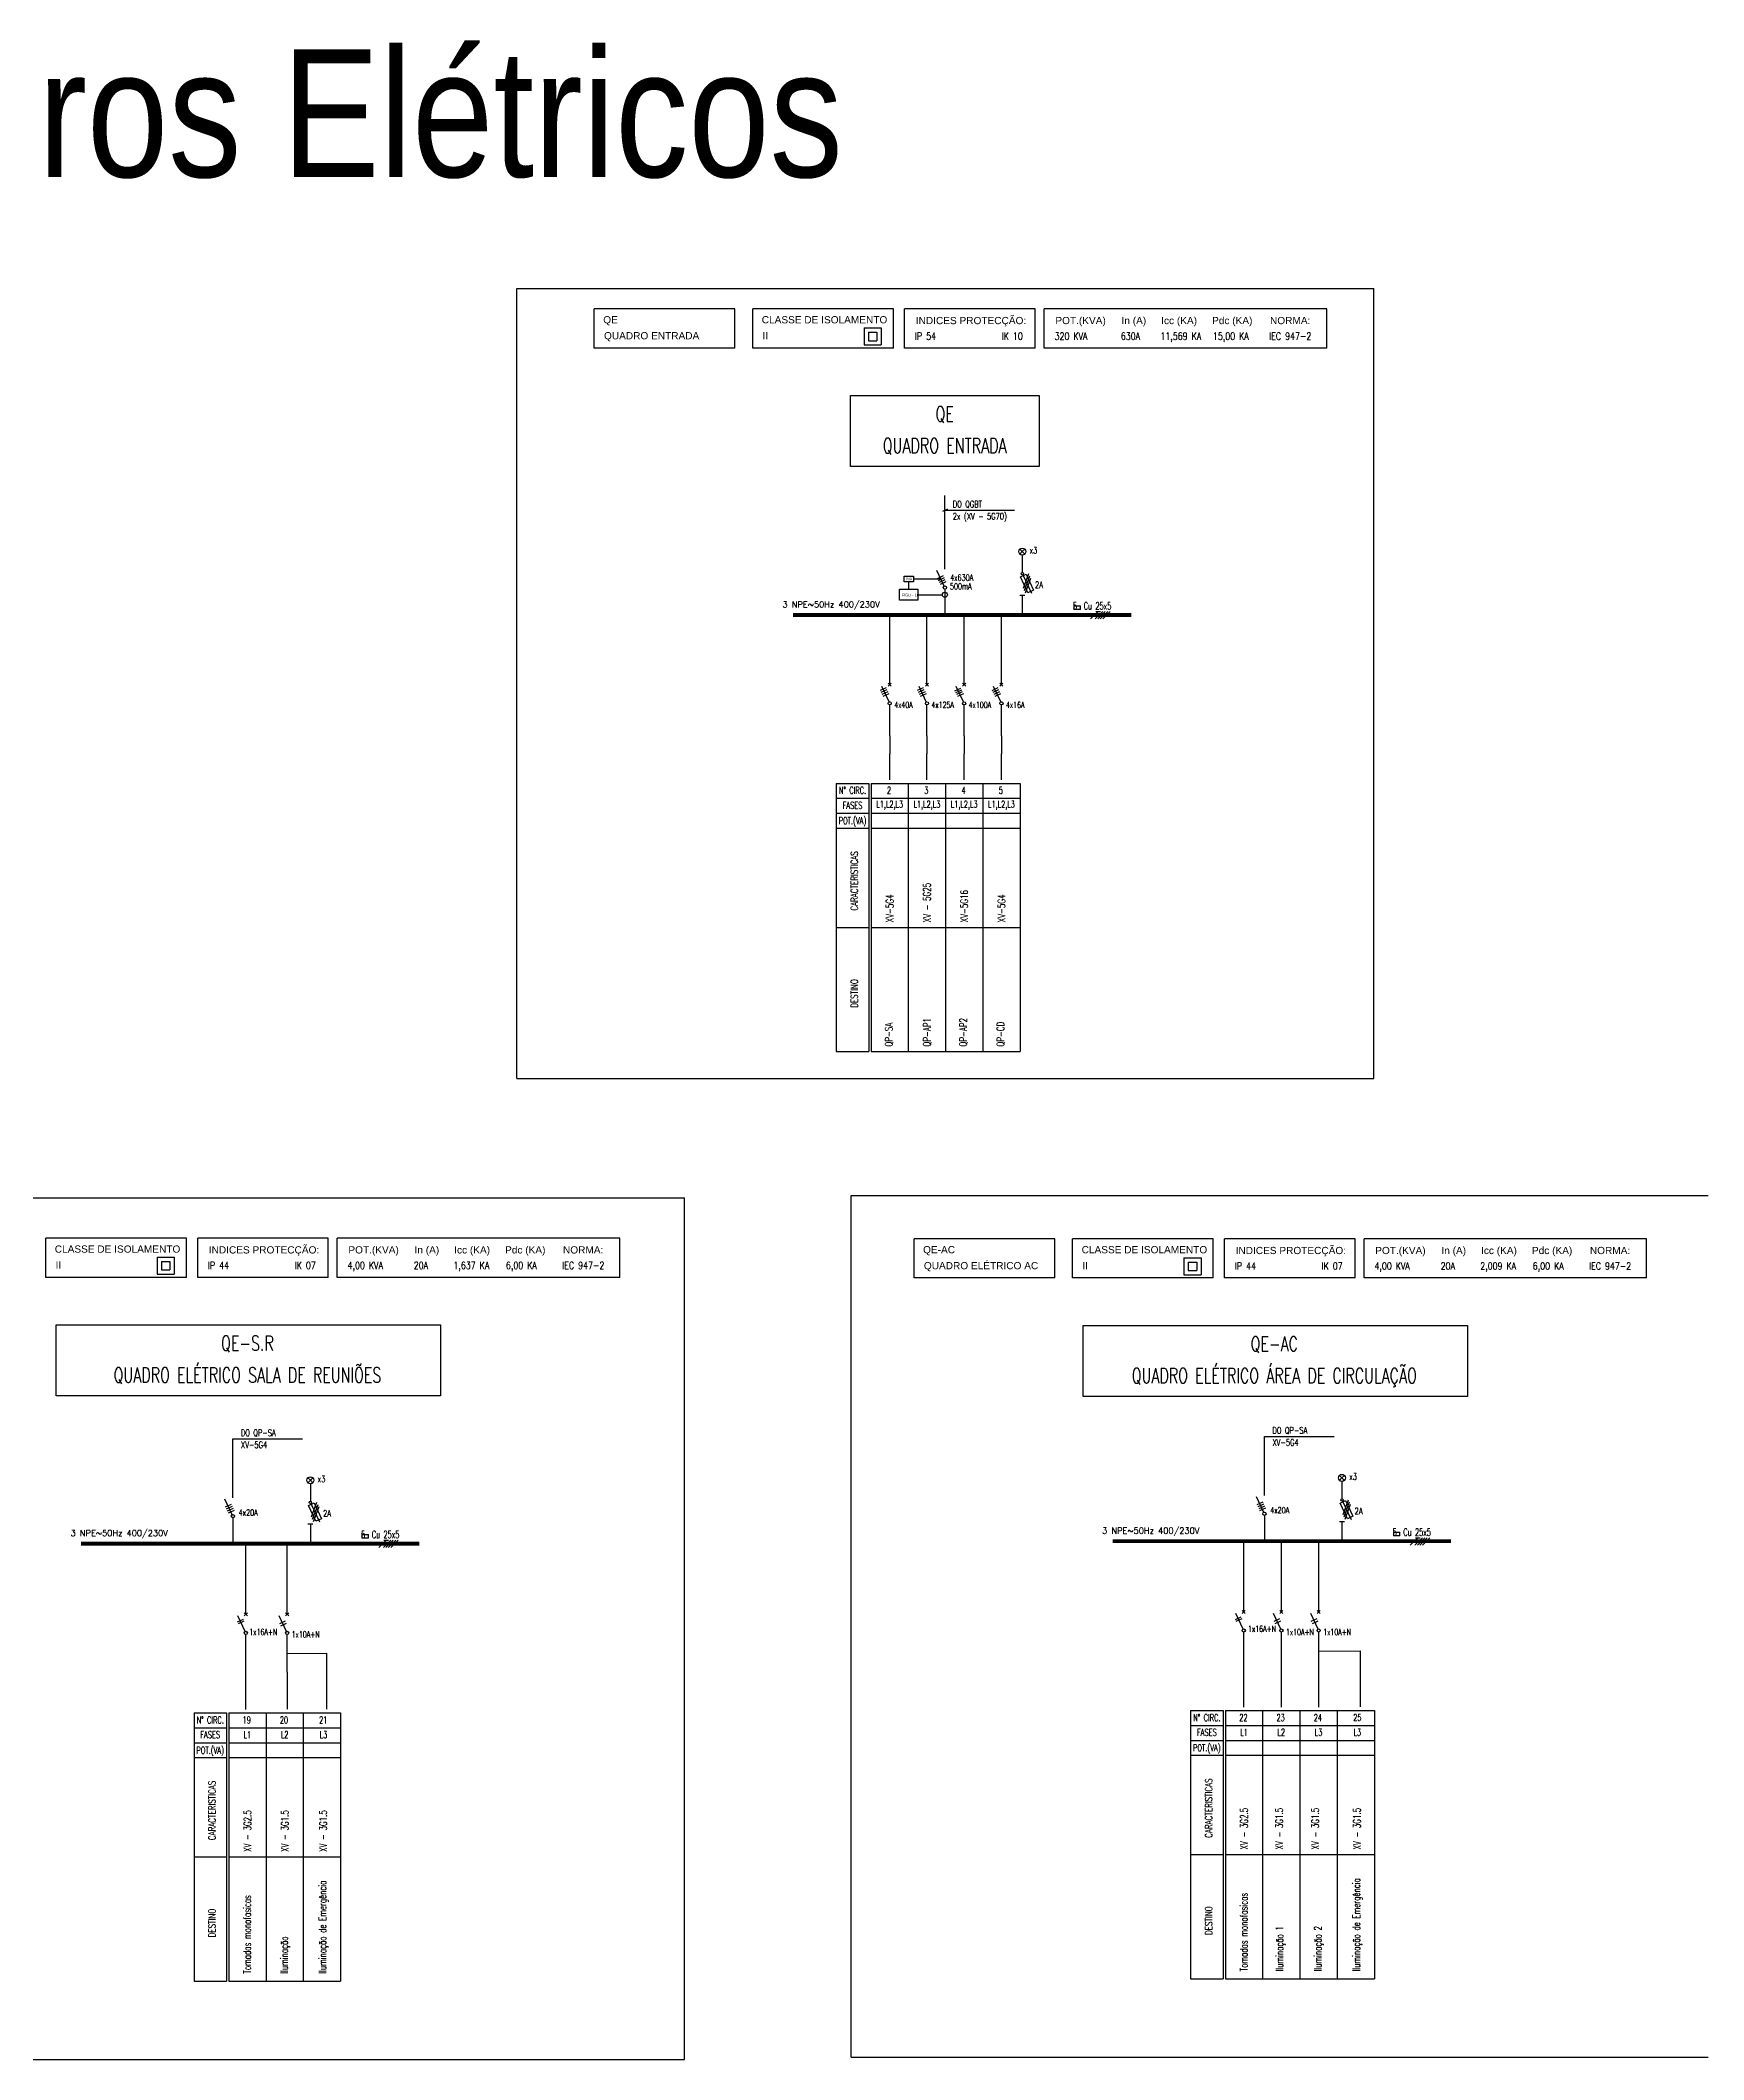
# Model space of a CAD drawing. Header units: millimetres. Extents: x -35961 to -35580, y 154458 to 154764.
# Drawn here: x -35726.7 to -35681.1, y 154542.6 to 154598 of the extents above; entities that cross this region are included whole.
import ezdxf
from ezdxf.enums import TextEntityAlignment as Align

# ---------------------------------------------------------------- set-up
doc = ezdxf.new("R2010")
doc.units = ezdxf.units.MM
doc.header["$MEASUREMENT"] = 0
doc.layers.add('ELÉCTRICO', color=255, linetype='Continuous')
doc.layers.add('SIMBOLOGIA', color=255, linetype='Continuous')
doc.styles.add('ARIAL', font='arial.ttf')
doc.styles.add('ROMANS', font='romans')
doc.styles.add('SIMPLEX', font='SIMPLEX')
doc.styles.get("Standard").update_dxf_attribs({"font": 'ARIALN.TTF'})

msp = doc.modelspace()

# ---------------------------------------------------------------- linework, layer by layer
at = {"layer": 'ELÉCTRICO', "linetype": 'Continuous', "ltscale": 0.03}
for p, q in [((-35713.635, 154591.182), (-35690.138, 154591.182)), ((-35703.012, 154583.296), (-35702.762, 154583.296)), ((-35703.012, 154583.146), (-35703.012, 154583.296)), ((-35702.762, 154583.296), (-35702.762, 154583.146)), ((-35702.762, 154583.221), (-35702.008, 154583.221)), ((-35703.137, 154582.94), (-35702.637, 154582.94)), ((-35703.137, 154582.64), (-35703.137, 154582.94)), ((-35702.762, 154583.146), (-35703.012, 154583.146)), ((-35702.887, 154582.94), (-35702.887, 154583.146)), ((-35702.637, 154582.94), (-35702.637, 154582.64)), ((-35702.637, 154582.79), (-35701.966, 154582.79)), ((-35702.637, 154582.64), (-35703.137, 154582.64)), ((-35703.411, 154578.925), (-35703.411, 154578.425)), ((-35702.389, 154578.925), (-35702.389, 154578.425)), ((-35701.368, 154578.925), (-35701.368, 154578.425)), ((-35700.347, 154578.925), (-35700.347, 154578.425)), ((-35713.635, 154569.529), (-35690.138, 154569.529)), ((-35732.537, 154566.251), (-35709.04, 154566.251)), ((-35704.469, 154566.315), (-35680.972, 154566.315)), ((-35721.063, 154555.383), (-35721.063, 154556.736)), ((-35719.93, 154553.248), (-35719.93, 154552.235)), ((-35732.537, 154542.627), (-35709.04, 154542.627)), ((-35704.469, 154542.692), (-35680.972, 154542.692))]:
    msp.add_line(p, q, dxfattribs=at)
at = {"layer": 'SIMBOLOGIA', "linetype": 'Continuous', "ltscale": 0.03}
for p, q in [((-35713.635, 154569.529), (-35713.635, 154591.182)), ((-35690.138, 154569.529), (-35690.138, 154591.182)), ((-35709.04, 154542.627), (-35709.04, 154566.251)), ((-35704.469, 154542.692), (-35704.469, 154566.315)), ((-35719.93, 154553.248), (-35719.93, 154554.283)), ((-35719.93, 154553.766), (-35718.855, 154553.774)), ((-35718.855, 154553.774), (-35718.855, 154552.235)), ((-35691.649, 154553.83), (-35690.51, 154553.839)), ((-35690.51, 154553.839), (-35690.51, 154552.3))]:
    msp.add_line(p, q, dxfattribs=at)
at = {"layer": 'SIMBOLOGIA', "color": 8}
for p, q in [((-35711.513, 154589.553), (-35711.513, 154590.625)), ((-35707.657, 154590.625), (-35711.513, 154590.625)), ((-35707.657, 154589.553), (-35707.657, 154590.625)), ((-35707.166, 154589.553), (-35707.166, 154590.625)), ((-35703.31, 154590.625), (-35707.166, 154590.625)), ((-35703.31, 154589.553), (-35703.31, 154590.625)), ((-35703, 154589.553), (-35703, 154590.625)), ((-35699.421, 154590.625), (-35703, 154590.625)), ((-35699.421, 154589.553), (-35699.421, 154590.625)), ((-35699.173, 154589.553), (-35699.173, 154590.625)), ((-35691.428, 154590.625), (-35699.173, 154590.625)), ((-35691.428, 154589.553), (-35691.428, 154590.625)), ((-35707.657, 154589.553), (-35711.513, 154589.553)), ((-35703.31, 154589.553), (-35707.166, 154589.553)), ((-35699.421, 154589.553), (-35703, 154589.553)), ((-35691.428, 154589.553), (-35699.173, 154589.553)), ((-35726.55, 154564.075), (-35726.55, 154565.146)), ((-35722.693, 154565.146), (-35726.55, 154565.146)), ((-35722.693, 154564.075), (-35722.693, 154565.146)), ((-35722.383, 154564.075), (-35722.383, 154565.146)), ((-35718.804, 154565.146), (-35722.383, 154565.146)), ((-35718.804, 154564.075), (-35718.804, 154565.146)), ((-35718.556, 154564.075), (-35718.556, 154565.146)), ((-35710.811, 154565.146), (-35718.556, 154565.146)), ((-35710.811, 154564.075), (-35710.811, 154565.146)), ((-35702.744, 154564.058), (-35702.744, 154565.129)), ((-35698.887, 154565.129), (-35702.744, 154565.129)), ((-35698.887, 154564.058), (-35698.887, 154565.129)), ((-35698.397, 154564.058), (-35698.397, 154565.129)), ((-35694.541, 154565.129), (-35698.397, 154565.129)), ((-35694.541, 154564.058), (-35694.541, 154565.129)), ((-35694.231, 154564.058), (-35694.231, 154565.129)), ((-35690.652, 154565.129), (-35694.231, 154565.129)), ((-35690.652, 154564.058), (-35690.652, 154565.129)), ((-35690.404, 154564.058), (-35690.404, 154565.129)), ((-35682.658, 154565.129), (-35690.404, 154565.129)), ((-35682.658, 154564.058), (-35682.658, 154565.129)), ((-35722.693, 154564.075), (-35726.55, 154564.075)), ((-35718.804, 154564.075), (-35722.383, 154564.075)), ((-35710.811, 154564.075), (-35718.556, 154564.075)), ((-35698.887, 154564.058), (-35702.744, 154564.058)), ((-35694.541, 154564.058), (-35698.397, 154564.058)), ((-35690.652, 154564.058), (-35694.231, 154564.058)), ((-35682.658, 154564.058), (-35690.404, 154564.058))]:
    msp.add_line(p, q, dxfattribs=at)
at = {"layer": 'SIMBOLOGIA'}
for p, q in [((-35704.111, 154590.105), (-35703.644, 154590.105)), ((-35704.111, 154590.105), (-35704.111, 154589.638)), ((-35703.994, 154589.989), (-35703.994, 154589.755)), ((-35703.994, 154589.989), (-35703.761, 154589.989)), ((-35703.761, 154589.989), (-35703.761, 154589.755)), ((-35703.644, 154590.105), (-35703.644, 154589.638)), ((-35704.111, 154589.638), (-35703.644, 154589.638)), ((-35703.994, 154589.755), (-35703.761, 154589.755)), ((-35701.899, 154583.493), (-35701.899, 154585.511)), ((-35701.955, 154585.081), (-35701.82, 154585.142)), ((-35701.901, 154585.104), (-35699.991, 154585.104)), ((-35699.775, 154583.972), (-35699.852, 154584.049)), ((-35699.775, 154583.972), (-35699.852, 154583.894)), ((-35699.775, 154583.972), (-35699.698, 154584.049)), ((-35699.775, 154583.972), (-35699.698, 154583.894)), ((-35699.775, 154583.876), (-35699.775, 154583.4)), ((-35701.917, 154583.027), (-35702.117, 154583.455)), ((-35701.946, 154583.304), (-35702.108, 154583.229)), ((-35701.921, 154583.25), (-35702.083, 154583.175)), ((-35701.895, 154583.198), (-35702.057, 154583.122)), ((-35699.827, 154583.277), (-35699.673, 154583.349)), ((-35699.626, 154582.846), (-35699.827, 154583.277)), ((-35699.76, 154583.335), (-35699.525, 154582.829)), ((-35699.605, 154583.363), (-35699.753, 154582.956)), ((-35699.576, 154583.301), (-35699.724, 154582.894)), ((-35699.547, 154583.239), (-35699.695, 154582.832)), ((-35699.673, 154583.349), (-35699.472, 154582.917)), ((-35701.869, 154583.144), (-35702.031, 154583.069)), ((-35701.898, 154582.941), (-35701.898, 154582.263)), ((-35699.843, 154582.774), (-35699.707, 154582.774)), ((-35699.775, 154582.774), (-35699.775, 154582.263)), ((-35699.472, 154582.917), (-35699.626, 154582.846)), ((-35696.792, 154582.263), (-35706.058, 154582.263)), ((-35696.792, 154582.229), (-35706.058, 154582.229)), ((-35696.792, 154582.195), (-35706.058, 154582.195)), ((-35703.411, 154580.328), (-35703.411, 154582.195)), ((-35702.389, 154580.328), (-35702.389, 154582.195)), ((-35701.368, 154580.328), (-35701.368, 154582.195)), ((-35700.347, 154580.328), (-35700.347, 154582.195)), ((-35698.36, 154582.486), (-35698.183, 154582.486)), ((-35698.36, 154582.486), (-35698.36, 154582.381)), ((-35698.183, 154582.381), (-35698.36, 154582.381)), ((-35698.183, 154582.381), (-35698.183, 154582.486)), ((-35697.901, 154582.127), (-35697.697, 154582.331)), ((-35697.775, 154582.127), (-35697.57, 154582.331)), ((-35697.763, 154582.331), (-35697.631, 154582.331)), ((-35697.707, 154582.127), (-35697.502, 154582.331)), ((-35697.638, 154582.127), (-35697.434, 154582.331)), ((-35697.57, 154582.127), (-35697.366, 154582.331)), ((-35703.509, 154580.235), (-35703.669, 154580.161)), ((-35703.49, 154580.186), (-35703.65, 154580.112)), ((-35703.429, 154579.852), (-35703.627, 154580.275)), ((-35703.462, 154580.132), (-35703.622, 154580.057)), ((-35703.434, 154580.07), (-35703.594, 154579.995)), ((-35703.369, 154580.281), (-35703.452, 154580.365)), ((-35703.452, 154580.281), (-35703.369, 154580.365)), ((-35702.494, 154580.235), (-35702.653, 154580.161)), ((-35702.472, 154580.181), (-35702.632, 154580.106)), ((-35702.408, 154579.852), (-35702.606, 154580.275)), ((-35702.441, 154580.132), (-35702.601, 154580.057)), ((-35702.412, 154580.07), (-35702.572, 154579.995)), ((-35702.348, 154580.281), (-35702.431, 154580.365)), ((-35702.431, 154580.281), (-35702.348, 154580.365)), ((-35701.47, 154580.22), (-35701.63, 154580.146)), ((-35701.444, 154580.174), (-35701.604, 154580.1)), ((-35701.387, 154579.852), (-35701.584, 154580.275)), ((-35701.42, 154580.132), (-35701.58, 154580.057)), ((-35701.391, 154580.07), (-35701.551, 154579.995)), ((-35701.327, 154580.281), (-35701.41, 154580.365)), ((-35701.41, 154580.281), (-35701.327, 154580.365)), ((-35700.449, 154580.233), (-35700.609, 154580.158)), ((-35700.426, 154580.182), (-35700.586, 154580.107)), ((-35700.366, 154579.852), (-35700.563, 154580.275)), ((-35700.399, 154580.132), (-35700.559, 154580.057)), ((-35700.37, 154580.07), (-35700.53, 154579.995)), ((-35700.306, 154580.281), (-35700.389, 154580.365)), ((-35700.389, 154580.281), (-35700.306, 154580.365)), ((-35703.411, 154578.925), (-35703.411, 154579.768)), ((-35702.389, 154578.925), (-35702.389, 154579.768)), ((-35701.368, 154578.925), (-35701.368, 154579.768)), ((-35700.347, 154578.925), (-35700.347, 154579.768)), ((-35703.411, 154577.711), (-35703.411, 154578.425)), ((-35702.389, 154577.711), (-35702.389, 154578.425)), ((-35701.368, 154577.711), (-35701.368, 154578.425)), ((-35700.347, 154577.711), (-35700.347, 154578.425)), ((-35723.494, 154564.627), (-35723.028, 154564.627)), ((-35723.494, 154564.627), (-35723.494, 154564.16)), ((-35723.378, 154564.51), (-35723.378, 154564.277)), ((-35723.378, 154564.51), (-35723.144, 154564.51)), ((-35723.144, 154564.51), (-35723.144, 154564.277)), ((-35723.028, 154564.627), (-35723.028, 154564.16)), ((-35695.342, 154564.61), (-35694.875, 154564.61)), ((-35695.342, 154564.61), (-35695.342, 154564.143)), ((-35695.225, 154564.493), (-35695.225, 154564.26)), ((-35695.225, 154564.493), (-35694.991, 154564.493)), ((-35694.991, 154564.493), (-35694.991, 154564.26)), ((-35694.875, 154564.61), (-35694.875, 154564.143)), ((-35723.494, 154564.16), (-35723.028, 154564.16)), ((-35723.378, 154564.277), (-35723.144, 154564.277)), ((-35695.342, 154564.143), (-35694.875, 154564.143)), ((-35695.225, 154564.26), (-35694.991, 154564.26)), ((-35721.419, 154559.645), (-35719.509, 154559.645)), ((-35721.417, 154558.034), (-35721.417, 154559.645)), ((-35693.138, 154559.709), (-35691.228, 154559.709)), ((-35693.136, 154558.098), (-35693.138, 154559.709)), ((-35719.292, 154558.512), (-35719.369, 154558.589)), ((-35719.292, 154558.512), (-35719.369, 154558.435)), ((-35719.292, 154558.512), (-35719.215, 154558.589)), ((-35719.292, 154558.512), (-35719.215, 154558.435)), ((-35719.292, 154558.417), (-35719.292, 154557.94)), ((-35691.011, 154558.577), (-35691.089, 154558.654)), ((-35691.011, 154558.577), (-35691.089, 154558.5)), ((-35691.011, 154558.577), (-35690.934, 154558.654)), ((-35691.011, 154558.577), (-35690.934, 154558.5)), ((-35691.011, 154558.482), (-35691.011, 154558.005)), ((-35721.435, 154557.567), (-35721.635, 154557.996)), ((-35721.464, 154557.845), (-35721.626, 154557.77)), ((-35721.439, 154557.791), (-35721.601, 154557.716)), ((-35721.412, 154557.739), (-35721.574, 154557.663)), ((-35719.345, 154557.818), (-35719.191, 154557.89)), ((-35719.144, 154557.386), (-35719.345, 154557.818)), ((-35719.278, 154557.875), (-35719.042, 154557.37)), ((-35719.122, 154557.904), (-35719.27, 154557.497)), ((-35719.093, 154557.842), (-35719.241, 154557.435)), ((-35719.064, 154557.78), (-35719.213, 154557.373)), ((-35719.191, 154557.89), (-35718.989, 154557.458)), ((-35693.154, 154557.632), (-35693.354, 154558.061)), ((-35693.183, 154557.91), (-35693.345, 154557.834)), ((-35693.158, 154557.856), (-35693.32, 154557.78)), ((-35693.131, 154557.804), (-35693.293, 154557.728)), ((-35693.106, 154557.75), (-35693.268, 154557.674)), ((-35691.064, 154557.883), (-35690.91, 154557.955)), ((-35690.863, 154557.451), (-35691.064, 154557.883)), ((-35690.997, 154557.94), (-35690.761, 154557.435)), ((-35690.841, 154557.969), (-35690.99, 154557.562)), ((-35690.812, 154557.907), (-35690.961, 154557.499)), ((-35690.784, 154557.845), (-35690.932, 154557.438)), ((-35690.91, 154557.955), (-35690.709, 154557.523)), ((-35721.387, 154557.685), (-35721.549, 154557.609)), ((-35721.416, 154557.482), (-35721.416, 154556.804)), ((-35719.36, 154557.315), (-35719.224, 154557.315)), ((-35719.292, 154557.315), (-35719.292, 154556.804)), ((-35718.989, 154557.458), (-35719.144, 154557.386)), ((-35693.135, 154557.547), (-35693.135, 154556.869)), ((-35691.08, 154557.379), (-35690.943, 154557.379)), ((-35691.011, 154557.379), (-35691.011, 154556.869)), ((-35690.709, 154557.523), (-35690.863, 154557.451)), ((-35716.31, 154556.804), (-35725.576, 154556.804)), ((-35716.31, 154556.77), (-35725.576, 154556.77)), ((-35716.31, 154556.736), (-35725.576, 154556.736)), ((-35719.93, 154554.843), (-35719.93, 154556.736)), ((-35717.878, 154557.027), (-35717.701, 154557.027)), ((-35717.878, 154557.027), (-35717.878, 154556.921)), ((-35717.701, 154556.921), (-35717.878, 154556.921)), ((-35717.701, 154556.921), (-35717.701, 154557.027)), ((-35717.419, 154556.668), (-35717.215, 154556.872)), ((-35717.292, 154556.668), (-35717.088, 154556.872)), ((-35717.28, 154556.872), (-35717.149, 154556.872)), ((-35717.224, 154556.668), (-35717.02, 154556.872)), ((-35717.156, 154556.668), (-35716.952, 154556.872)), ((-35717.088, 154556.668), (-35716.884, 154556.872)), ((-35688.029, 154556.869), (-35697.295, 154556.869)), ((-35688.029, 154556.835), (-35697.295, 154556.835)), ((-35688.029, 154556.801), (-35697.295, 154556.801)), ((-35693.704, 154554.908), (-35693.704, 154556.801)), ((-35692.67, 154554.908), (-35692.67, 154556.801)), ((-35691.649, 154554.908), (-35691.649, 154556.801)), ((-35689.597, 154557.091), (-35689.42, 154557.091)), ((-35689.597, 154557.091), (-35689.597, 154556.986)), ((-35689.42, 154556.986), (-35689.597, 154556.986)), ((-35689.42, 154556.986), (-35689.42, 154557.091)), ((-35689.138, 154556.733), (-35688.934, 154556.937)), ((-35689.011, 154556.733), (-35688.807, 154556.937)), ((-35688.999, 154556.937), (-35688.868, 154556.937)), ((-35688.943, 154556.733), (-35688.739, 154556.937)), ((-35688.875, 154556.733), (-35688.671, 154556.937)), ((-35688.807, 154556.733), (-35688.603, 154556.937)), ((-35721.063, 154554.843), (-35721.063, 154555.383)), ((-35721.14, 154554.698), (-35721.3, 154554.623)), ((-35721.081, 154554.367), (-35721.279, 154554.79)), ((-35721.115, 154554.647), (-35721.275, 154554.572)), ((-35721.021, 154554.797), (-35721.104, 154554.88)), ((-35721.104, 154554.797), (-35721.021, 154554.88)), ((-35719.948, 154554.367), (-35720.146, 154554.79)), ((-35719.981, 154554.647), (-35720.141, 154554.572)), ((-35719.953, 154554.585), (-35720.113, 154554.511)), ((-35719.888, 154554.797), (-35719.971, 154554.88)), ((-35719.971, 154554.797), (-35719.888, 154554.88)), ((-35693.781, 154554.762), (-35693.941, 154554.688)), ((-35693.722, 154554.432), (-35693.92, 154554.855)), ((-35693.756, 154554.712), (-35693.916, 154554.637)), ((-35693.662, 154554.861), (-35693.745, 154554.945)), ((-35693.745, 154554.861), (-35693.662, 154554.945)), ((-35692.689, 154554.432), (-35692.886, 154554.855)), ((-35692.722, 154554.712), (-35692.882, 154554.637)), ((-35692.693, 154554.65), (-35692.853, 154554.575)), ((-35692.628, 154554.861), (-35692.712, 154554.945)), ((-35692.712, 154554.861), (-35692.628, 154554.945)), ((-35691.667, 154554.432), (-35691.865, 154554.855)), ((-35691.701, 154554.712), (-35691.861, 154554.637)), ((-35691.672, 154554.65), (-35691.832, 154554.575)), ((-35691.607, 154554.861), (-35691.69, 154554.945)), ((-35691.69, 154554.861), (-35691.607, 154554.945)), ((-35721.063, 154552.226), (-35721.063, 154554.283)), ((-35693.704, 154552.291), (-35693.704, 154554.348)), ((-35692.67, 154552.291), (-35692.67, 154554.348)), ((-35691.649, 154552.291), (-35691.649, 154554.348))]:
    msp.add_line(p, q, dxfattribs=at)
at = {"layer": 'SIMBOLOGIA', "linetype": 'Continuous'}
for p, q in [((-35704.874, 154577.617), (-35704.874, 154570.265)), ((-35704.874, 154577.617), (-35703.985, 154577.617)), ((-35704.874, 154577.208), (-35703.985, 154577.208)), ((-35703.985, 154577.617), (-35703.985, 154570.265)), ((-35703.921, 154577.617), (-35699.837, 154577.617)), ((-35703.921, 154577.617), (-35703.921, 154570.265)), ((-35703.921, 154577.208), (-35699.837, 154577.208)), ((-35702.9, 154577.617), (-35702.9, 154570.265)), ((-35701.879, 154577.617), (-35701.879, 154570.265)), ((-35700.858, 154577.617), (-35700.858, 154570.265)), ((-35699.837, 154577.617), (-35699.837, 154570.265)), ((-35704.874, 154576.8), (-35703.985, 154576.8)), ((-35703.921, 154576.8), (-35699.837, 154576.8)), ((-35704.874, 154576.392), (-35703.985, 154576.392)), ((-35703.921, 154576.392), (-35699.837, 154576.392)), ((-35704.874, 154573.668), (-35703.985, 154573.668)), ((-35703.921, 154573.668), (-35699.837, 154573.668)), ((-35704.874, 154570.265), (-35703.985, 154570.265)), ((-35703.921, 154570.265), (-35699.837, 154570.265)), ((-35695.159, 154552.197), (-35695.159, 154544.845)), ((-35695.159, 154552.197), (-35694.27, 154552.197)), ((-35694.27, 154552.197), (-35694.27, 154544.845)), ((-35694.206, 154552.197), (-35691.143, 154552.197)), ((-35694.206, 154552.197), (-35694.206, 154544.845)), ((-35693.185, 154552.197), (-35693.185, 154544.845)), ((-35692.164, 154552.197), (-35692.164, 154544.845)), ((-35691.143, 154552.197), (-35691.143, 154544.845)), ((-35691.143, 154552.197), (-35690.122, 154552.197)), ((-35690.122, 154552.197), (-35690.122, 154544.845)), ((-35722.483, 154552.132), (-35722.483, 154544.78)), ((-35722.483, 154552.132), (-35721.594, 154552.132)), ((-35722.483, 154551.724), (-35721.594, 154551.724)), ((-35721.594, 154552.132), (-35721.594, 154544.78)), ((-35721.53, 154552.132), (-35719.488, 154552.132)), ((-35721.53, 154552.132), (-35721.53, 154544.78)), ((-35721.53, 154551.724), (-35719.488, 154551.724)), ((-35720.509, 154552.132), (-35720.509, 154544.78)), ((-35719.488, 154552.132), (-35719.488, 154544.78)), ((-35719.488, 154552.132), (-35718.467, 154552.132)), ((-35719.488, 154551.724), (-35718.467, 154551.724)), ((-35718.467, 154552.132), (-35718.467, 154544.78)), ((-35695.159, 154551.789), (-35694.27, 154551.789)), ((-35694.206, 154551.789), (-35691.143, 154551.789)), ((-35691.143, 154551.789), (-35690.122, 154551.789)), ((-35722.483, 154551.315), (-35721.594, 154551.315)), ((-35721.53, 154551.315), (-35719.488, 154551.315)), ((-35719.488, 154551.315), (-35718.467, 154551.315)), ((-35695.159, 154551.38), (-35694.27, 154551.38)), ((-35694.206, 154551.38), (-35691.143, 154551.38)), ((-35691.143, 154551.38), (-35690.122, 154551.38)), ((-35722.483, 154550.907), (-35721.594, 154550.907)), ((-35721.53, 154550.907), (-35719.488, 154550.907)), ((-35719.488, 154550.907), (-35718.467, 154550.907)), ((-35695.159, 154550.972), (-35694.27, 154550.972)), ((-35694.206, 154550.972), (-35691.143, 154550.972)), ((-35691.143, 154550.972), (-35690.122, 154550.972)), ((-35722.483, 154548.184), (-35721.594, 154548.184)), ((-35721.53, 154548.184), (-35719.488, 154548.184)), ((-35719.488, 154548.184), (-35718.467, 154548.184)), ((-35695.159, 154548.248), (-35694.27, 154548.248)), ((-35694.206, 154548.248), (-35691.143, 154548.248)), ((-35691.143, 154548.248), (-35690.122, 154548.248)), ((-35722.483, 154544.78), (-35721.594, 154544.78)), ((-35721.53, 154544.78), (-35719.488, 154544.78)), ((-35719.488, 154544.78), (-35718.467, 154544.78)), ((-35695.159, 154544.845), (-35694.27, 154544.845)), ((-35694.206, 154544.845), (-35691.143, 154544.845)), ((-35691.143, 154544.845), (-35690.122, 154544.845))]:
    msp.add_line(p, q, dxfattribs=at)
at = {"layer": 'SIMBOLOGIA'}
for points in [[(-35704.485, 154588.248), (-35699.311, 154588.248), (-35699.311, 154586.303), (-35704.485, 154586.303)], [(-35726.261, 154562.77), (-35715.722, 154562.77), (-35715.722, 154560.825), (-35726.261, 154560.825)], [(-35698.108, 154562.753), (-35687.569, 154562.753), (-35687.569, 154560.808), (-35698.108, 154560.808)]]:
    msp.add_lwpolyline(points, close=True, dxfattribs=at)
for centre, radius in [((-35699.775, 154583.972), 0.0953), ((-35699.775, 154583.366), 0.034), ((-35701.898, 154582.79), 0.0681), ((-35701.898, 154582.986), 0.0447), ((-35703.411, 154579.812), 0.0441), ((-35702.389, 154579.812), 0.0441), ((-35701.368, 154579.812), 0.0441), ((-35700.347, 154579.812), 0.0441), ((-35719.292, 154558.512), 0.0953), ((-35691.011, 154558.577), 0.0953), ((-35719.292, 154557.906), 0.034), ((-35691.011, 154557.971), 0.034), ((-35721.416, 154557.527), 0.0447), ((-35693.135, 154557.592), 0.0447), ((-35693.704, 154554.392), 0.0441), ((-35692.67, 154554.392), 0.0441), ((-35691.649, 154554.392), 0.0441), ((-35721.063, 154554.327), 0.0441), ((-35719.93, 154554.327), 0.0441)]:
    msp.add_circle(centre, radius, dxfattribs=at)

# ---------------------------------------------------------------- texts
at = {"layer": 'ELÉCTRICO', "linetype": 'Continuous', "ltscale": 0.03}
msp.add_text('Quadros Elétricos', height=3.5, dxfattribs=at).set_placement((-35736.562, 154594.242))
at = {"layer": 'ELÉCTRICO', "linetype": 'Continuous', "ltscale": 0.03, "char_height": 0.08, "attachment_point": 1}
for s, insert in [('MX', (-35702.95, 154583.265)), ('RGU - 10', (-35703.07, 154582.822))]:
    msp.add_mtext_dynamic_manual_height_columns(s, width=1.82611, gutter_width=23.439, heights=[0], dxfattribs=dict(at, insert=insert))
at = {"layer": 'SIMBOLOGIA', "style": 'ARIAL'}
for s, p in [('QE', (-35711.264, 154590.23)), ('CLASSE DE ISOLAMENTO', (-35706.918, 154590.23)), ('INDICES PROTECÇÃO:', (-35702.695, 154590.208)), ('POT.(KVA)', (-35698.868, 154590.208)), ('In (A)', (-35697.054, 154590.208)), ('Icc (KA)', (-35695.967, 154590.208)), ('Pdc (KA)', (-35694.572, 154590.208)), ('NORMA:', (-35692.983, 154590.208)), ('QUADRO ENTRADA', (-35711.243, 154589.792)), ('II', (-35706.896, 154589.792)), ('CLASSE DE ISOLAMENTO', (-35726.301, 154564.751)), ('INDICES PROTECÇÃO:', (-35722.078, 154564.729)), ('POT.(KVA)', (-35718.251, 154564.729)), ('In (A)', (-35716.437, 154564.729)), ('Icc (KA)', (-35715.35, 154564.729)), ('Pdc (KA)', (-35713.955, 154564.729)), ('NORMA:', (-35712.367, 154564.729)), ('QE-AC', (-35702.495, 154564.734)), ('CLASSE DE ISOLAMENTO', (-35698.148, 154564.734)), ('INDICES PROTECÇÃO:', (-35693.926, 154564.712)), ('II', (-35726.279, 154564.313)), ('QUADRO ELÉTRICO AC', (-35702.473, 154564.296)), ('II', (-35698.127, 154564.296)), ('POT.(KVA)', (-35690.099, 154564.712)), ('In (A)', (-35688.284, 154564.712)), ('Icc (KA)', (-35687.197, 154564.712)), ('Pdc (KA)', (-35685.802, 154564.712)), ('NORMA:', (-35684.214, 154564.712))]:
    msp.add_text(s, height=0.198, dxfattribs=at).set_placement(p)
at = {"layer": 'SIMBOLOGIA', "color": 7, "style": 'ROMANS', "width": 0.8}
for s, p in [('IP 54', (-35702.717, 154589.781)), ('IK 10', (-35700.338, 154589.781)), ('320 KVA', (-35698.89, 154589.781)), ('630A', (-35697.075, 154589.781)), ('11,569 KA', (-35695.989, 154589.781)), ('15,00 KA', (-35694.549, 154589.781)), ('IEC 947-2', (-35693.005, 154589.781)), ('IP 44', (-35722.1, 154564.303)), ('IK 07', (-35719.721, 154564.303)), ('4,00 KVA', (-35718.273, 154564.303)), ('20A', (-35716.459, 154564.303)), ('1,637 KA', (-35715.372, 154564.303)), ('6,00 KA', (-35713.932, 154564.303)), ('IEC 947-2', (-35712.388, 154564.303)), ('IP 44', (-35693.947, 154564.286)), ('IK 07', (-35691.569, 154564.286)), ('4,00 KVA', (-35690.12, 154564.286)), ('20A', (-35688.306, 154564.286)), ('2,009 KA', (-35687.219, 154564.286)), ('6,00 KA', (-35685.78, 154564.286)), ('IEC 947-2', (-35684.235, 154564.286))]:
    msp.add_text(s, height=0.198, dxfattribs=at).set_placement(p)
at = {"layer": 'SIMBOLOGIA', "style": 'SIMPLEX', "width": 0.7}
for s, height, p in [('QE', 0.4085, (-35701.903, 154587.543)), ('QUADRO ENTRADA', 0.40846, (-35701.903, 154586.672)), ('QE-S.R', 0.4085, (-35721.019, 154562.065)), ('QE-AC', 0.4085, (-35692.866, 154562.048)), ('QUADRO ELÉTRICO SALA DE REUNIÕES', 0.40846, (-35721.019, 154561.193)), ('QUADRO ELÉTRICO ÁREA DE CIRCULAÇÃO', 0.40846, (-35692.866, 154561.176))]:
    msp.add_text(s, height=height, dxfattribs=at).set_placement(p, align=Align.CENTER)
at = {"layer": 'SIMBOLOGIA', "style": 'SIMPLEX', "width": 0.65}
for s, height, p in [('2x (XV - 5G70)', 0.177, (-35701.68, 154584.853)), ('DO QGBT', 0.177, (-35701.68, 154585.184)), ('x3', 0.177, (-35699.577, 154583.92)), ('4x630A', 0.1702, (-35701.755, 154583.175)), ('500mA', 0.1702, (-35701.759, 154582.934)), ('2A', 0.177, (-35699.427, 154582.974)), ('DO QP-SA', 0.177, (-35692.916, 154559.789)), ('XV-5G4', 0.177, (-35721.197, 154559.394)), ('DO QP-SA', 0.177, (-35721.197, 154559.724)), ('XV-5G4', 0.177, (-35692.916, 154559.459)), ('x3', 0.177, (-35719.094, 154558.46)), ('x3', 0.177, (-35690.814, 154558.525)), ('4x20A', 0.1702, (-35692.979, 154557.606)), ('2A', 0.177, (-35690.664, 154557.58)), ('4x20A', 0.1702, (-35721.26, 154557.541)), ('2A', 0.177, (-35718.944, 154557.515))]:
    msp.add_text(s, height=height, dxfattribs=at).set_placement(p)
at = {"layer": 'SIMBOLOGIA', "color": 7, "style": 'ROMANS'}
for p in [(-35706.349, 154582.442), (-35725.867, 154556.982), (-35697.586, 154557.047)]:
    msp.add_text('3 NPE~50Hz 400/230V', height=0.165, dxfattribs=at).set_placement(p)
at = {"layer": 'SIMBOLOGIA', "style": 'SIMPLEX', "width": 0.65}
for p in [(-35697.334, 154582.381), (-35688.571, 154556.986), (-35716.852, 154556.921)]:
    msp.add_text('5  Cu 25x5', height=0.2042, dxfattribs=at).set_placement(p, align=Align.RIGHT)
at = {"layer": 'SIMBOLOGIA', "style": 'SIMPLEX', "width": 0.6}
for s, p in [('4x40A', (-35703.287, 154579.855)), ('4x125A', (-35702.266, 154579.855)), ('4x100A', (-35701.245, 154579.855)), ('4x16A', (-35700.224, 154579.855)), ('1x16A+N', (-35720.966, 154554.439)), ('1x16A+N', (-35693.585, 154554.524)), ('1x10A+N', (-35692.547, 154554.435)), ('1x10A+N', (-35691.525, 154554.435)), ('1x10A+N', (-35719.806, 154554.37))]:
    msp.add_text(s, height=0.1702, dxfattribs=at).set_placement(p, align=Align.TOP_LEFT)
at = {"layer": 'SIMBOLOGIA', "style": 'SIMPLEX'}
for s, height, width, p in [('N%%D CIRC.', 0.1905, 0.6, (-35704.429, 154577.426)), ('FASES', 0.1905, 0.6, (-35704.429, 154577.018)), ('L1,L2,L3', 0.1905, 0.65, (-35703.411, 154577.018)), ('2', 0.19, 0.65, (-35703.428, 154577.426)), ('L1,L2,L3', 0.1905, 0.65, (-35702.39, 154577.018)), ('3', 0.19, 0.65, (-35702.407, 154577.426)), ('L1,L2,L3', 0.1905, 0.65, (-35701.369, 154577.018)), ('4', 0.19, 0.65, (-35701.386, 154577.426)), ('L1,L2,L3', 0.1905, 0.65, (-35700.347, 154577.018)), ('5', 0.19, 0.65, (-35700.364, 154577.426)), ('POT.(VA)', 0.1905, 0.6, (-35704.429, 154576.582)), ('N%%D CIRC.', 0.1905, 0.6, (-35722.038, 154551.942)), ('19', 0.1905, 0.65, (-35721.037, 154551.942)), ('20', 0.1905, 0.65, (-35720.016, 154551.942)), ('21', 0.1905, 0.65, (-35718.942, 154551.935)), ('N%%D CIRC.', 0.1905, 0.6, (-35694.714, 154552.006)), ('FASES', 0.1905, 0.6, (-35694.714, 154551.598)), ('22', 0.1905, 0.65, (-35693.713, 154552.006)), ('L1', 0.1905, 0.65, (-35693.696, 154551.598)), ('23', 0.1905, 0.65, (-35692.692, 154552.006)), ('L2', 0.1905, 0.65, (-35692.675, 154551.598)), ('24', 0.1905, 0.65, (-35691.671, 154552.006)), ('L3', 0.1905, 0.65, (-35691.654, 154551.598)), ('25', 0.1905, 0.65, (-35690.589, 154552.007)), ('L3', 0.1905, 0.65, (-35690.59, 154551.598)), ('POT.(VA)', 0.1905, 0.6, (-35722.038, 154551.097)), ('FASES', 0.1905, 0.6, (-35722.038, 154551.533)), ('L1', 0.1905, 0.65, (-35721.02, 154551.533)), ('L2', 0.1905, 0.65, (-35719.999, 154551.533)), ('L3', 0.1905, 0.65, (-35718.935, 154551.533)), ('POT.(VA)', 0.1905, 0.6, (-35694.714, 154551.162))]:
    msp.add_text(s, height=height, dxfattribs=dict(at, width=width)).set_placement(p, align=Align.MIDDLE)
at = {"layer": 'SIMBOLOGIA', "style": 'SIMPLEX', "width": 0.75}
for s, height, p in [('CARACTERISTICAS', 0.19049, (-35704.381, 154574.943)), ('DESTINO', 0.1905, (-35704.381, 154571.857)), ('CARACTERISTICAS', 0.19049, (-35721.99, 154549.459)), ('CARACTERISTICAS', 0.19049, (-35694.666, 154549.523)), ('DESTINO', 0.1905, (-35721.99, 154546.372)), ('DESTINO', 0.1905, (-35694.666, 154546.437))]:
    msp.add_text(s, height=height, rotation=90, dxfattribs=at).set_placement(p, align=Align.MIDDLE)
at = {"layer": 'SIMBOLOGIA', "style": 'SIMPLEX', "width": 0.7}
for s, height, p in [('XV-5G4', 0.2042, (-35703.308, 154573.805)), ('XV - 5G25', 0.2042, (-35702.287, 154573.805)), ('XV-5G16', 0.2042, (-35701.266, 154573.805)), ('XV-5G4', 0.2042, (-35700.245, 154573.805)), ('QP-SA', 0.2042, (-35703.333, 154570.401)), ('QP-AP1', 0.2042, (-35702.287, 154570.401)), ('QP-AP2 ', 0.2042, (-35701.291, 154570.401)), ('QP-CD ', 0.2042, (-35700.27, 154570.401)), ('XV - 3G2.5', 0.2042, (-35720.917, 154548.32)), ('XV - 3G1.5', 0.2042, (-35719.893, 154548.32)), ('XV - 3G1.5', 0.2042, (-35718.843, 154548.32)), ('XV - 3G2.5', 0.2042, (-35693.594, 154548.385)), ('XV - 3G1.5', 0.2042, (-35692.629, 154548.385)), ('XV - 3G1.5', 0.2042, (-35691.644, 154548.385)), ('XV - 3G1.5', 0.2042, (-35690.498, 154548.385)), ('Iluminação de Emergência', 0.20423, (-35718.861, 154544.981)), ('Iluminação de Emergência', 0.20423, (-35690.516, 154545.045)), ('Tomadas monofasicas', 0.20423, (-35720.925, 154544.981)), ('Tomadas monofasicas', 0.20423, (-35693.601, 154545.045)), ('Iluminação 1', 0.20423, (-35692.621, 154545.045)), ('Iluminação 2', 0.20423, (-35691.572, 154545.045)), ('Iluminação', 0.2042, (-35719.911, 154544.981))]:
    msp.add_text(s, height=height, rotation=90, dxfattribs=at).set_placement(p)

doc.saveas('drawing.dxf')
